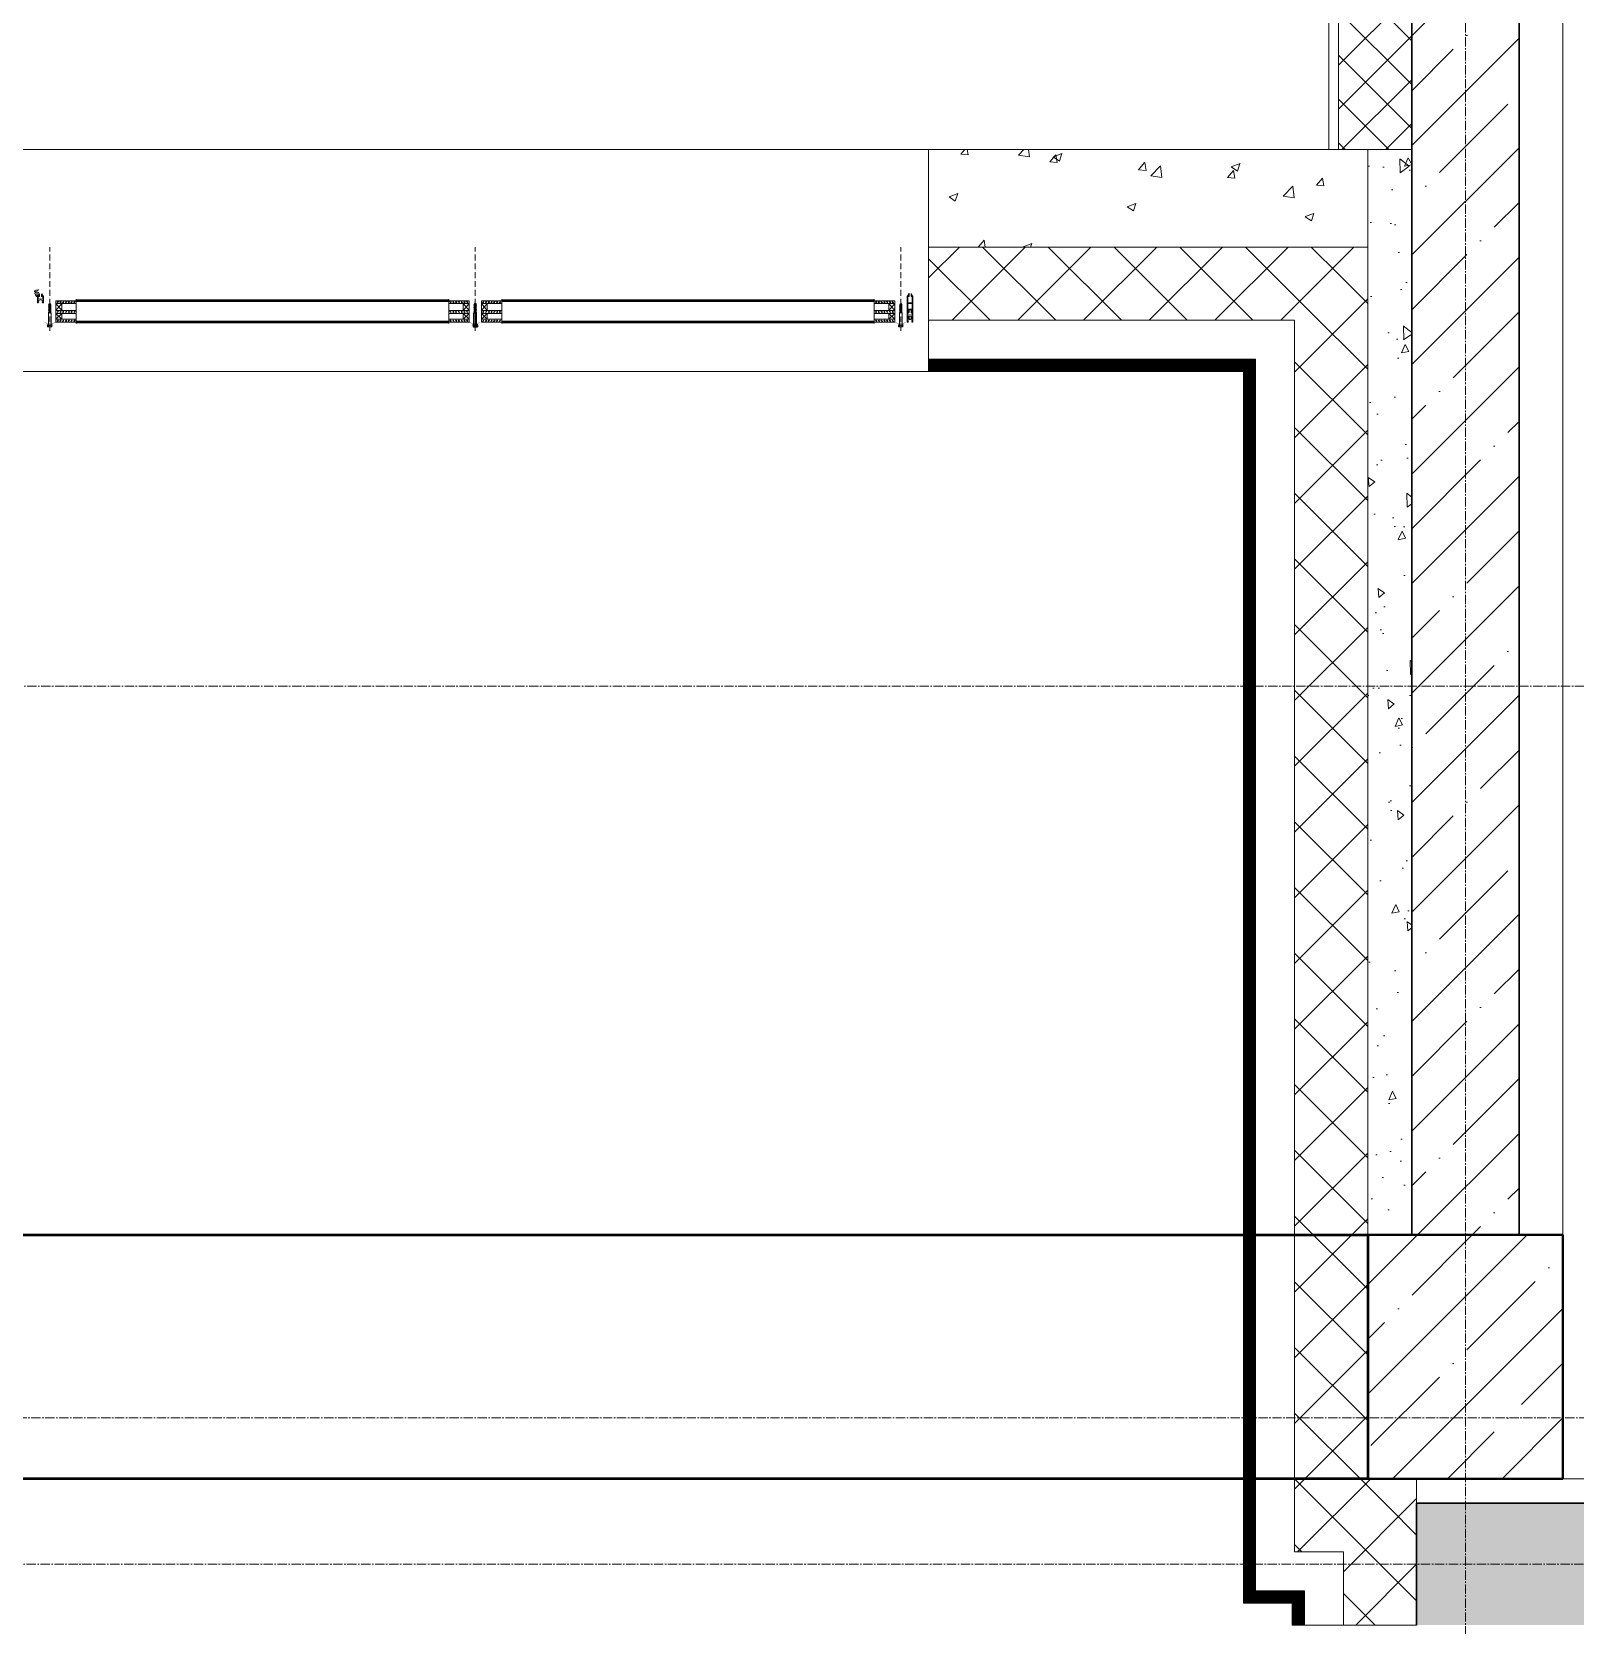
# Model space of a CAD drawing. Header units: millimetres. Extents: x -7155 to 483283, y -227682 to 148426.
# Drawn here: x 42662 to 45825, y 68275 to 71541 of the extents above; entities that cross this region are included whole.
import ezdxf

# ---------------------------------------------------------------- set-up
doc = ezdxf.new("R2010")
doc.units = ezdxf.units.MM
for name, pattern in [('ACAD_ISO10W100', [18, 12, -3, 0, -3]), ('CENTER2', [28.575, 19.05, -3.175, 3.175, -3.175]), ('HIDDEN2', [4.7625, 3.175, -1.5875])]:
    doc.linetypes.add(name, pattern=pattern)
for name, color, linetype, lineweight in [('Al', 59, 'Continuous', 13), ('Cen', 1, 'CENTER2', 13), ('OSN', 7, 'Continuous', 0), ('АР_Колонны', 70, 'Continuous', 30), ('АР_Стены ЖБ', 7, 'Continuous', 30), ('АР_Стены ПЕНОблок', 52, 'Continuous', 20), ('АР_Стены_Стекло', 4, 'Continuous', 13), ('АР_Тонкая', 254, 'Continuous', 5), ('АР_Утеплитель', 31, 'Continuous', 0), ('АР_Штриховка', 8, 'Continuous', 0), ('Витражные конструкции', 252, 'Continuous', 15), ('Оси', 1, 'ACAD_ISO10W100', 13)]:
    doc.layers.add(name, color=color, linetype=linetype, lineweight=lineweight)
doc.layers.add('АР_Оси_РД_100', color=7, linetype='Continuous', lineweight=0, true_color=0x525252)
doc.layers.add('РД_Оси_100', color=7, linetype='Continuous', lineweight=0, true_color=0x525252)
doc.layers.add('КР_Балки-0.5', color=60, linetype='Continuous', lineweight=50, plot=False)
doc.layers.add('РД_Витраж_проем', color=80, linetype='Continuous', lineweight=0, plot=False)
pattern_1 = [(2e-15, (7e-12, -3e-11), (-3e-16, 1), [])]

# ---------------------------------------------------------------- blocks, each defined once
blk = doc.blocks.new('СОШ_2200_АР_ОСИ_М100_28.05.24')
at = {"layer": 'АР_Оси_РД_100', "linetype": 'CENTER2'}
for points in [[(45530, 139938.679), (45600, 139538.679), (45600, -6163.457)], [(119910, 70200), (-5954.958, 70200)], [(95715.503, 68700), (-5454.958, 68700), (-5954.958, 68850)], [(78274.959, 68400), (-5454.958, 68400), (-5954.958, 68250)]]:
    blk.add_lwpolyline(points, dxfattribs=at)
blk = doc.blocks.new('VS_5i5x45')
for p, q in [((-5.1, 3.9), (-4.7, 4.5)), ((-5.1, -3.9), (-5.1, 3.9)), ((-5.1, 0), (-5.1, 3.9)), ((-5.1, 0), (-5.1, -3.9)), ((-1.4, 4.5), (-4.7, 4.5)), ((-1.4, 2.7), (-4.7, 2.7)), ((-1.4, 2.7), (-3.2, 2.7)), ((-1.1, 5), (-1.4, 4.5)), ((-1.1, 5), (-0.5, 5)), ((-1.1, 0), (-1.1, 5)), ((-1.1, 0), (-1.1, -5)), ((-0.5, 5), (-0.5, 0)), ((-0.5, 2.7), (23.8, 2.7)), ((-0.5, -5), (-0.5, 0)), ((23.8, 2.7), (24.7, -2.8)), ((24.1, 1.8), (23.8, 2.7)), ((24.1, 1.8), (25, -1.8)), ((24.1, 1.8), (25.4, 1.8)), ((25.4, 1.8), (25.6, 2.7)), ((25.4, 1.8), (26.3, -1.8)), ((25.6, 2.7), (26.5, -2.8)), ((25.9, 1.8), (25.6, 2.7)), ((25.9, 1.8), (26.8, -1.8)), ((25.9, 1.8), (27.2, 1.8)), ((27.2, 1.8), (27.4, 2.7)), ((27.2, 1.8), (28.1, -1.8)), ((27.4, 2.7), (28.3, -2.8)), ((27.7, 1.8), (27.4, 2.7)), ((27.7, 1.8), (28.6, -1.8)), ((27.7, 1.8), (29, 1.8)), ((29, 1.8), (29.2, 2.7)), ((29, 1.8), (29.9, -1.8)), ((29.2, 2.7), (30.1, -2.8)), ((29.5, 1.8), (29.2, 2.7)), ((29.5, 1.8), (30.4, -1.8)), ((29.5, 1.8), (30.8, 1.8)), ((30.8, 1.8), (31, 2.7)), ((30.8, 1.8), (31.7, -1.8)), ((31, 2.7), (31.9, -2.8)), ((31.3, 1.8), (31, 2.7)), ((31.3, 1.8), (32.2, -1.8)), ((31.3, 1.8), (32.6, 1.8)), ((32.6, 1.8), (32.8, 2.7)), ((32.6, 1.8), (33.5, -1.8)), ((32.8, 2.7), (33.7, -2.8)), ((33.1, 1.8), (32.8, 2.7)), ((33.1, 1.8), (34, -1.8)), ((33.1, 1.8), (34.4, 1.8)), ((34.4, 1.8), (34.6, 2.7)), ((34.4, 1.8), (35.3, -1.8)), ((34.6, 2.7), (35.5, -2.8)), ((34.9, 1.8), (34.6, 2.7)), ((34.9, 1.8), (35.8, -1.8)), ((34.9, 1.8), (36.2, 1.8)), ((36.2, 1.8), (36.4, 2.7)), ((36.2, 1.8), (37.1, -1.8)), ((36.4, 2.7), (37.3, -2.8)), ((36.7, 1.8), (36.4, 2.7)), ((36.7, 1.8), (37.6, -1.8)), ((36.7, 1.8), (38, 1.8)), ((38, 1.8), (38.2, 2.7)), ((38, 1.8), (38.9, -1.8)), ((38.2, 2.7), (39.1, -2.8)), ((38.5, 1.8), (38.2, 2.7)), ((38.5, 1.8), (39.4, -1.8)), ((38.5, 1.8), (39.8, 1.8)), ((39.8, 1.8), (40, 2.7)), ((39.8, 1.8), (40.6, -1.7)), ((40, 2.7), (40.9, -2.6)), ((40.3, 1.8), (40, 2.7)), ((40.3, 1.8), (41.7, 1.2)), ((40.3, 1.8), (41.1, -1.5)), ((41.7, 1.2), (41.9, 2.1)), ((41.7, 1.2), (42.3, -1)), ((42.3, 0.9), (41.9, 2.1)), ((41.9, 2.1), (42.6, -1.9)), ((42.3, 0.9), (44.5, 0)), ((42.3, 0.9), (42.7, -0.8)), ((42.7, -0.8), (44.5, 0)), ((-5.1, -3.9), (-4.7, -4.5)), ((-1.4, -2.8), (-4.7, -2.8)), ((-1.4, -4.5), (-4.7, -4.5)), ((-1.1, -5), (-1.4, -4.5)), ((-1.1, -5), (-0.5, -5)), ((-0.5, -2.8), (24.7, -2.8)), ((25, -1.8), (24.7, -2.8)), ((25, -1.8), (26.3, -1.8)), ((26.3, -1.8), (26.5, -2.8)), ((26.8, -1.8), (26.5, -2.8)), ((26.8, -1.8), (28.1, -1.8)), ((28.1, -1.8), (28.3, -2.8)), ((28.6, -1.8), (28.3, -2.8)), ((28.6, -1.8), (29.9, -1.8)), ((29.9, -1.8), (30.1, -2.8)), ((30.4, -1.8), (30.1, -2.8)), ((30.4, -1.8), (31.7, -1.8)), ((31.7, -1.8), (31.9, -2.8)), ((32.2, -1.8), (31.9, -2.8)), ((32.2, -1.8), (33.5, -1.8)), ((33.5, -1.8), (33.7, -2.8)), ((34, -1.8), (33.7, -2.8)), ((34, -1.8), (35.3, -1.8)), ((35.3, -1.8), (35.5, -2.8)), ((35.8, -1.8), (35.5, -2.8)), ((35.8, -1.8), (37.1, -1.8)), ((37.1, -1.8), (37.3, -2.8)), ((37.6, -1.8), (37.3, -2.8)), ((37.6, -1.8), (38.9, -1.8)), ((38.9, -1.8), (39.1, -2.8)), ((39.4, -1.8), (39.1, -2.8)), ((39.4, -1.8), (40.3, -1.8)), ((40.3, -1.8), (40.6, -1.7)), ((40.6, -1.7), (40.9, -2.6)), ((41.1, -1.5), (40.9, -2.6)), ((41.1, -1.5), (42.3, -1)), ((42.3, -1), (42.6, -1.9)), ((42.7, -0.8), (42.6, -1.9))]:
    blk.add_line(p, q)
for centre, radius, start, end in [((-3.5, 3.6), 1.48, 144.0604, 216.6704), ((5.5, 0.4), 10.5, 166.9324, 182.0307), ((6.1, 0), 7.97, 159.8247, 200.1753), ((-0.8, 3.6), 1.07, 125.3093, 234.6907), ((5.5, -0.4), 10.5, 177.9693, 193.0676), ((-3.5, -3.6), 1.48, 143.3296, 215.9396), ((-0.8, -3.6), 1.07, 125.3093, 234.6907)]:
    blk.add_arc(centre, radius, start, end)
blk = doc.blocks.new('ВС 5.5х45')
at = {"rotation": 180}
blk.add_blockref('VS_5i5x45', (-0.5, 0), dxfattribs=at)
blk = doc.blocks.new('Стекло 6 мм разрез')
at = {"layer": 'Al'}
for p, q in [((-3, -41.9), (-3, 0)), ((3, -41.9), (3, 0))]:
    blk.add_line(p, q, dxfattribs=at)
at = {"layer": 'Al', "ltscale": 4}
blk.add_line((3, 0), (-3, 0), dxfattribs=at)
at = {"layer": 'Al', "color": 5, "linetype": 'Continuous'}
for p, q in [((-1.4, -5.4), (1.4, -2.5)), ((-1.4, -11), (1.4, -8.2)), ((-1.4, -16.7), (1.4, -13.9)), ((-1.4, -22.4), (1.4, -19.6)), ((-1.4, -28.1), (1.4, -25.2)), ((-1.4, -33.7), (1.4, -30.9)), ((-1.1, -3.9), (0, -2.8)), ((-1.1, -9.6), (0, -8.5)), ((-1.1, -15.3), (0, -14.2)), ((-1.1, -21), (0, -19.8)), ((-1.1, -26.6), (0, -25.5)), ((-1.1, -32.3), (0, -31.2)), ((0, -5.1), (1.1, -3.9)), ((0, -10.8), (1.1, -9.6)), ((0, -16.4), (1.1, -15.3)), ((0, -22.1), (1.1, -21)), ((0, -27.8), (1.1, -26.6)), ((0, -33.5), (1.1, -32.3)), ((-1.4, -39.4), (1.4, -36.6)), ((-1.1, -38), (0, -36.9)), ((0, -39.1), (1.1, -38))]:
    blk.add_line(p, q, dxfattribs=at)
blk = doc.blocks.new('СПД 44 6+6+6')
at = {"layer": 'Al', "ltscale": 4}
for p, q in [((6, 0), (20, -12)), ((6, -12), (20, 0)), ((26, 0), (38, -12)), ((26, -12), (38, 0))]:
    blk.add_line(p, q, dxfattribs=at)
for points in [[(6, 0), (20, 0), (20, -12), (6, -12)], [(26, 0), (38, 0), (38, -12), (26, -12)]]:
    blk.add_lwpolyline(points, close=True, dxfattribs=at)
at = {"layer": 'Cen', "ltscale": 5}
blk.add_line((47, -41.9), (-3, -41.9), dxfattribs=at)
at = {"layer": 'Al', "ltscale": 4}
for p in [(3, 0), (23, 0), (41, 0)]:
    blk.add_blockref('Стекло 6 мм разрез', p, dxfattribs=at)
blk = doc.blocks.new('ТПУ-032-07')
at = {"color": 191}
blk.add_lwpolyline([(-10.5, -5.2, 0.414214), (-10.2, -5.5), (-9.8, -5.5, -0.414214), (-9.5, -5.8), (-9.5, -5.9, -0.198912), (-9.6, -6.1), (-10.4, -6.9, -0.198912), (-10.6, -7), (-12, -7), (-12, 0), (-9.8, 0, 0.324532), (-9.5, 0.3), (-9.5, 1.4, 0.231307), (-9.6, 1.6), (-10, 1.9, -0.316767), (-10, 2.2), (-8.6, 4.3, -0.780158), (-8, 4.3), (-8, -0.7, 0.493145), (-7.7, -0.9), (-6.1, -0.5, -0.131652), (-5.9, -0.5), (-4.3, -0.9, 0.493145), (-4, -0.7), (-4, 4.3, -0.780158), (-3.4, 4.3), (-2, 2.2, -0.316767), (-2, 1.9), (-2.4, 1.6, 0.231307), (-2.5, 1.4), (-2.5, 0.3, 0.324532), (-2.2, 0), (0, 0), (0, -7), (-1.4, -7, -0.198912), (-1.6, -6.9), (-2.4, -6.1, -0.198912), (-2.5, -5.9), (-2.5, -5.8, -0.414214), (-2.2, -5.5), (-1.8, -5.5, 0.414214), (-1.5, -5.2), (-1.5, -2.9, 0.339454), (-1.7, -2.6), (-5.9, -1.5, 0.131652), (-6.1, -1.5), (-10.3, -2.6, 0.339454), (-10.5, -2.9)], format="xyb", close=True, dxfattribs=at)
blk = doc.blocks.new('ТПУ-032-33')
at = {"color": 191}
for points in [[(-1.4, -33), (0, -33), (0, 0), (-2.2, 0, -0.414214), (-2.5, 0.2), (-2.5, 1.4, -0.231307), (-2.4, 1.6), (-2, 1.9, 0.316767), (-2, 2.1), (-3.4, 4.3, 0.780158), (-4, 4.3), (-4, -1.2, 0.414214), (-3.8, -1.5), (-1.8, -1.5, -0.414214), (-1.5, -1.8), (-1.5, -14.3, -0.493145), (-1.8, -14.6), (-5.9, -14.6, 0.131652), (-6.1, -14.6), (-10.2, -14.6, -0.493145), (-10.5, -14.3), (-10.5, -1.8, -0.414214), (-10.2, -1.5), (-8.2, -1.5, 0.414214), (-8, -1.2), (-8, 4.3, 0.780158), (-8.6, 4.3), (-10, 2.1, 0.316767), (-10, 1.9), (-9.6, 1.6, -0.231307), (-9.5, 1.4), (-9.5, 0.2, -0.414214), (-9.8, 0), (-12, 0), (-12, -33), (-10.6, -33, 0.198912), (-10.4, -32.9), (-9.6, -32.1, 0.198912), (-9.5, -31.9), (-9.5, -31.8, 0.414214), (-9.8, -31.5), (-10.2, -31.5, -0.414214), (-10.5, -31.2), (-10.5, -28.9, -0.339454), (-10.3, -28.6), (-6.1, -28.6, -0.131652), (-5.9, -28.6), (-1.7, -28.6, -0.339454), (-1.5, -28.9), (-1.5, -31.2, -0.414214), (-1.8, -31.5), (-2.2, -31.5, 0.414214), (-2.5, -31.8), (-2.5, -31.9, 0.198912), (-2.4, -32.1), (-1.6, -32.9, 0.198912)], [(-1.5, -15.9, 0.339454), (-1.7, -15.6), (-5.9, -15.6, 0.131652), (-6.1, -15.6), (-10.3, -15.6, 0.339454), (-10.5, -15.9), (-10.5, -26.8, 0.493145), (-10.2, -27.1), (-6.1, -27.1, -0.131652), (-5.9, -27.1), (-1.8, -27.1, 0.493145), (-1.5, -26.8)]]:
    blk.add_lwpolyline(points, format="xyb", close=True, dxfattribs=at)
blk = doc.blocks.new('ТПУ-032-14')
at = {"color": 191}
for p, q in [((-12, 0), (-12, -14)), ((-9.8, 0), (-12, 0)), ((-8.5, 4.4), (-10, 2.1)), ((-10, 1.9), (-9.6, 1.6)), ((-9.5, 1.4), (-9.5, 0.2)), ((-8, -1.2), (-8, 4.2)), ((-4, 4.2), (-4, -1.2)), ((-2, 2.1), (-3.5, 4.4)), ((-2.5, 0.2), (-2.5, 1.4)), ((-2.4, 1.6), (-2, 1.9)), ((0, 0), (-2.3, 0)), ((0, -14), (0, 0)), ((-12, -14), (-10.6, -14)), ((-10.5, -5.8), (-10.5, -1.8)), ((-10.5, -12.2), (-10.5, -9.9)), ((-10.4, -13.9), (-9.6, -13.1)), ((-10.3, -9.6), (-6.1, -8.5)), ((-10.2, -1.5), (-8.2, -1.5)), ((-9.8, -12.5), (-10.2, -12.5)), ((-9.5, -12.9), (-9.5, -12.8)), ((-6.1, -5.9), (-9.2, -6.8)), ((-2.8, -6.8), (-5.9, -5.9)), ((-5.9, -8.5), (-1.7, -9.6)), ((-3.8, -1.5), (-1.8, -1.5)), ((-2.5, -12.8), (-2.5, -12.9)), ((-2.4, -13.1), (-1.6, -13.9)), ((-1.8, -12.5), (-2.3, -12.5)), ((-1.5, -1.8), (-1.5, -5.8)), ((-1.5, -9.9), (-1.5, -12.2)), ((-1.4, -14), (0, -14))]:
    blk.add_line(p, q, dxfattribs=at)
for centre, start, end in [((-9.8, 2), 146.3099, 216.6158), ((-8.2, 4.2), 0, 146.3099), ((-3.8, 4.2), 33.6901, 180), ((-2.3, 2), 323.3842, 33.6901), ((-10.6, -13.8), 270, 315), ((-9.8, -12.8), 0, 90), ((-9.8, -12.9), 315, 0), ((-8.2, -1.2), 270, 0), ((-6, -6.2), 75, 105), ((-3.8, -1.2), 180, 270), ((-2.3, -12.8), 90, 180), ((-2.3, -12.9), 180, 225), ((-1.4, -13.8), 225, 270)]:
    blk.add_arc(centre, 0.25, start, end, dxfattribs=at)
at = {"color": 191, "extrusion": (0, 0, -1)}
for centre, radius, start, end in [((9.7, 0.2), 0.25, 180, 270), ((9.7, 1.4), 0.25, 127.9045, 180), ((2.3, 1.4), 0.25, 0, 52.0955), ((2.3, 0.2), 0.25, 270, 0), ((10.2, -1.8), 0.25, 0, 90), ((9.5, -5.8), 1, 255, 0), ((10.2, -9.9), 0.25, 0, 75), ((10.2, -12.2), 0.25, 270, 0), ((6, -8.8), 0.25, 75, 105), ((2.5, -5.8), 1, 180, 285), ((1.7, -1.8), 0.25, 90, 180), ((1.7, -12.2), 0.25, 180, 270), ((1.7, -9.9), 0.25, 105, 180)]:
    blk.add_arc(centre, radius, start, end, dxfattribs=at)
blk = doc.blocks.new('tpu004MM')
blk.add_lwpolyline([(4, -6.3, -1), (4.4, -7.3), (2.7, -7.9, 0.315299), (2.5, -8.1), (2.5, -8.5, -0.8391), (1.3, -8.7), (-1.2, -1.7, -0.520567), (-1, -1.4), (-0.2, -1.4, 0.414214), (0, -1.2), (0, 1.1, 0.520567), (-0.7, 1.5), (-1.5, 1.2, -0.414214), (-1.8, 1.4), (-2.3, 2.8, -0.414214), (-2.2, 3.1), (0.4, 4.1, -0.067914), (0.5, 4.1), (5.7, 4.5, -0.87281), (5.8, 3.9), (2.7, 2.8, 0.315299), (2.5, 2.5), (2.5, -1.2, 0.520567), (2.8, -1.4), (5.3, -0.5, -1), (5.7, -1.5), (2.7, -2.6, 0.315299), (2.5, -2.8), (2.5, -6.5, 0.520567), (2.8, -6.8)], format="xyb", close=True)
blk = doc.blocks.new('РУ-65.02')
at = {"layer": 'OSN', "xscale": -1}
blk.add_blockref('tpu004MM', (0, 0), dxfattribs=at)

msp = doc.modelspace()

# ---------------------------------------------------------------- hatches: boundary and pattern name
at = {"layer": 'АР_Штриховка', "linetype": 'Continuous', "lineweight": 0, "true_color": 0x000000}
h = msp.add_hatch(dxfattribs=at)
h.set_pattern_fill('ANSI37', color=18, scale=20, angle=1e-14, style=0)
h.paths.add_polyline_path([(45340, 71300), (45490, 71300), (45490, 74800), (45340, 74650)], flags=0)
at = {"layer": 'АР_Штриховка', "linetype": 'Continuous', "lineweight": 5, "true_color": 0x000000}
h = msp.add_hatch(dxfattribs=at)
h.set_pattern_fill('ANSI35', color=18, scale=25, angle=-360, style=0)
h.paths.add_polyline_path([(45710, 72700), (45490, 72700), (45490, 69075), (45710, 69075)], flags=0)
at = {"layer": 'АР_Штриховка', "linetype": 'Continuous', "lineweight": 0, "true_color": 0x000000}
h = msp.add_hatch(dxfattribs=at)
h.set_pattern_fill('AR-CONC', color=18, angle=45, style=0)
h.paths.add_polyline_path([(45400, 69075), (45490, 69075), (45490, 71300), (45400, 71300)], flags=0)
h = msp.add_hatch(dxfattribs=at)
h.set_pattern_fill('ANSI37', color=18, scale=30, angle=1e-14, style=0)
h.paths.add_polyline_path([(45250, 68425), (45400, 68575), (45400, 71100), (45250, 70950)], flags=0)
h = msp.add_hatch(dxfattribs=at)
h.set_pattern_fill('_U', color=18, style=0, pattern_type=0)
h.set_pattern_definition(pattern_1)
h.paths.add_polyline_path([(45145, 68320), (45170, 68345), (45170, 70870), (45145, 70845)], flags=0)
at = {"layer": 'АР_Штриховка', "linetype": 'Continuous', "lineweight": 5, "true_color": 0x000000}
h = msp.add_hatch(dxfattribs=at)
h.set_pattern_fill('ANSI35', color=18, scale=25, style=0)
h.paths.add_polyline_path([(45400, 68575), (45800, 68575), (45800, 69075), (45400, 69075)], flags=0)
at = {"layer": 'АР_Штриховка', "linetype": 'Continuous', "lineweight": 0, "true_color": 0x000000}
h = msp.add_hatch(dxfattribs=at)
h.set_pattern_fill('ANSI37', color=18, scale=30, angle=360, style=0)
h.paths.add_polyline_path([(45350, 68425), (45500, 68575), (45400, 68575), (45250, 68425)], flags=0)
h = msp.add_hatch(dxfattribs=at)
h.set_pattern_fill('ANSI37', color=18, scale=30, angle=1e-14, style=0)
h.paths.add_polyline_path([(45350, 68275), (45500, 68275), (45500, 68575), (45350, 68425)], flags=0)
at = {"layer": 'АР_Штриховка', "linetype": 'Continuous', "lineweight": 5, "true_color": 0x000000}
h = msp.add_hatch(dxfattribs=at)
h.set_pattern_fill('ANSI35', color=18, scale=25, style=0)
h.paths.add_polyline_path([(45500, 68525), (45500, 68275), (65800, 68275), (65800, 68525)], flags=0)
at = {"layer": 'АР_Штриховка', "linetype": 'Continuous', "lineweight": 0, "true_color": 0x000000}
h = msp.add_hatch(dxfattribs=at)
h.set_pattern_fill('_U', color=18, angle=360, style=0, pattern_type=0)
h.set_pattern_definition([(360, (-7e-12, 0), (0, 1), [])])
h.paths.add_polyline_path([(45245, 68320), (45270, 68345), (45170, 68345), (45145, 68320)], flags=0)
h = msp.add_hatch(dxfattribs=at)
h.set_pattern_fill('_U', color=18, style=0, pattern_type=0)
h.set_pattern_definition(pattern_1)
h.paths.add_polyline_path([(45245, 68275), (45270, 68275), (45270, 68345), (45245, 68320)], flags=0)

# ---------------------------------------------------------------- linework, layer by layer
at = {"color": 18, "true_color": 0x000000, "const_width": 0.6}
msp.add_lwpolyline([(43598.8, 70945.7), (43581.4, 70945.7), (43575.8, 70943.4), (43565.2, 70943.4), (43559, 70945.7), (43543, 70945.7)], dxfattribs=at)
at = {"layer": 'Al', "color": 18, "ltscale": 4, "true_color": 0x000000}
msp.add_line((43571, 70982), (43571, 70928.3), dxfattribs=at)
at = {"layer": 'АР_Колонны', "color": 18, "linetype": 'HIDDEN2', "lineweight": 25, "true_color": 0x000000}
for p, q in [((45400, 69075), (45800, 69075)), ((45400, 68575), (45400, 69075)), ((45800, 69075), (45800, 68575)), ((45800, 68575), (45400, 68575))]:
    msp.add_line(p, q, dxfattribs=at)
at = {"layer": 'АР_Колонны', "color": 18, "linetype": 'Continuous', "lineweight": 30, "true_color": 0x000000}
for p, q in [((45800, 69075), (45400, 69075)), ((45400, 69075), (45400, 68575)), ((45800, 68575), (45800, 69075)), ((45400, 68575), (45800, 68575))]:
    msp.add_line(p, q, dxfattribs=at)
at = {"layer": 'АР_Стены ЖБ', "color": 18, "linetype": 'Continuous', "lineweight": 30, "true_color": 0x000000}
for p, q in [((45490, 72700), (45490, 69075)), ((45710, 69075), (45710, 72700)), ((45490, 69075), (45710, 69075)), ((45500, 68525), (45500, 68275)), ((65800, 68525), (45500, 68525))]:
    msp.add_line(p, q, dxfattribs=at)
at = {"layer": 'АР_Стены ЖБ', "color": 18, "linetype": 'Continuous', "lineweight": 40, "true_color": 0x000000}
for p, q in [((45800, 69075), (45400, 69075)), ((45400, 69075), (45400, 68575)), ((45800, 68575), (45800, 69075)), ((45400, 68575), (45800, 68575))]:
    msp.add_line(p, q, dxfattribs=at)
at = {"layer": 'АР_Стены ПЕНОблок', "color": 18, "linetype": 'Continuous', "lineweight": 20, "true_color": 0x000000}
for p, q in [((45400, 71300), (44500, 71300)), ((44500, 71300), (44500, 71100)), ((45400, 71100), (45400, 71300)), ((45490, 71300), (45400, 71300)), ((45400, 71300), (45400, 69075)), ((45490, 69075), (45490, 71300)), ((44500, 71100), (45400, 71100)), ((45400, 69075), (45490, 69075))]:
    msp.add_line(p, q, dxfattribs=at)
at = {"layer": 'АР_Стены_Стекло', "color": 18, "lineweight": 50, "true_color": 0x000000}
for p, q in [((43516.6, 70990), (42753.4, 70990)), ((44388.6, 70990), (43625.5, 70990)), ((43516.6, 70946), (42753.4, 70946)), ((44388.6, 70946), (43625.5, 70946))]:
    msp.add_line(p, q, dxfattribs=at)
at = {"layer": 'АР_Тонкая', "color": 18, "lineweight": 13, "true_color": 0x000000}
for p, q in [((45800, 68575), (45800, 100600)), ((45850, 68575), (45800, 68575))]:
    msp.add_line(p, q, dxfattribs=at)
at = {"layer": 'АР_Тонкая', "color": 18, "linetype": 'Continuous', "lineweight": 5, "true_color": 0x000000}
for p, q in [((45250, 70950), (44500, 70950)), ((44500, 70950), (44500, 70870)), ((45250, 68425), (45250, 70950)), ((44500, 70870), (45170, 70870)), ((45170, 70870), (44500, 70870)), ((44500, 70870), (44500, 70845)), ((44500, 70845), (45145, 70845)), ((45145, 70845), (45145, 68320)), ((45170, 70870), (45170, 68345)), ((45170, 68345), (45170, 70870)), ((45350, 68425), (45250, 68425)), ((45350, 68275), (45350, 68425)), ((45170, 68345), (45270, 68345)), ((45270, 68345), (45170, 68345)), ((45270, 68345), (45270, 68275)), ((45270, 68275), (45270, 68345)), ((45145, 68320), (45245, 68320)), ((45245, 68320), (45245, 68275)), ((45245, 68275), (45270, 68275)), ((45270, 68275), (45350, 68275))]:
    msp.add_line(p, q, dxfattribs=at)
at = {"layer": 'АР_Утеплитель', "color": 18, "linetype": 'Continuous', "lineweight": 0, "true_color": 0x000000}
for p, q in [((45490, 71300), (45490, 74800)), ((45340, 74650), (45340, 71300)), ((45340, 71300), (45340, 74650)), ((45320, 74630), (45320, 71300)), ((45320, 71300), (45340, 71300)), ((45340, 71300), (45490, 71300)), ((45400, 71100), (44500, 71100)), ((44500, 71100), (44500, 70950)), ((45400, 68575), (45400, 71100)), ((44500, 70950), (45250, 70950)), ((45250, 70950), (45250, 68425)), ((45500, 68575), (45400, 68575)), ((45500, 68275), (45500, 68575)), ((45250, 68425), (45350, 68425)), ((45350, 68425), (45350, 68275)), ((45350, 68275), (45500, 68275))]:
    msp.add_line(p, q, dxfattribs=at)
at = {"layer": 'АР_Штриховка', "color": 18, "linetype": 'Continuous', "lineweight": 0, "true_color": 0x000000}
for p, q in [((44566.1, 71290.4), (44574.2, 71300)), ((44581.3, 71289), (44579.3, 71300)), ((44684.1, 71288.2), (44695.5, 71300)), ((44706.7, 71284.7), (44705, 71300)), ((44566.1, 71290.4), (44581.3, 71289)), ((44684.1, 71288.2), (44706.7, 71284.7)), ((44748.3, 71274.4), (44760.5, 71289)), ((44748.3, 71274.4), (44763.5, 71273.1)), ((44755.3, 71284.8), (44768, 71276.3)), ((44755.4, 71284.9), (44773.1, 71291.7)), ((44763.5, 71273.1), (44760.6, 71289)), ((44768, 71276.3), (44773.1, 71291.6)), ((44930.5, 71258.5), (44942.7, 71273.1)), ((44945.7, 71257.2), (44942.8, 71273.1)), ((45120.4, 71264.5), (45138.2, 71271.3)), ((45133, 71255.9), (45138.1, 71271.3)), ((44930.5, 71258.5), (44945.6, 71257.1)), ((44955.2, 71246.2), (44975, 71266.8)), ((44955.2, 71246.1), (44977.8, 71242.6)), ((44977.8, 71242.7), (44975, 71266.8)), ((45112.6, 71242.5), (45124.9, 71257.1)), ((45112.6, 71242.5), (45127.8, 71241.2)), ((45120.4, 71264.5), (45133, 71255.9)), ((45127.9, 71241.2), (45124.9, 71257.1)), ((45294.8, 71226.6), (45307.1, 71241.2)), ((45310.1, 71225.3), (45307.1, 71241.2)), ((44541.9, 71202.9), (44559.7, 71209.8)), ((44541.9, 71202.9), (44554.5, 71194.3)), ((44554.5, 71194.3), (44559.7, 71209.7)), ((45226.3, 71204.1), (45246.1, 71224.7)), ((45226.3, 71204.1), (45248.9, 71200.6)), ((45248.9, 71200.6), (45246.1, 71224.7)), ((45294.8, 71226.6), (45310, 71225.3)), ((44906.9, 71182.5), (44919.6, 71174)), ((44907, 71182.6), (44924.8, 71189.4)), ((44919.6, 71174), (44924.7, 71189.4)), ((45272, 71162.3), (45289.8, 71169.1)), ((45284.6, 71153.7), (45289.8, 71169)), ((45272, 71162.2), (45284.6, 71153.7)), ((44601.9, 71100), (44613.6, 71113.9)), ((44616.2, 71100), (44613.6, 71113.9)), ((44693.6, 71100.7), (44711.3, 71107.5)), ((44708.8, 71100), (44711.3, 71107.4)), ((44500, 71036.7), (44563.3, 71100)), ((44625.9, 70950), (44500, 71075.9)), ((44548, 70950), (44698, 71100)), ((44760.6, 70950), (44610.6, 71100)), ((44682.8, 70950), (44832.8, 71100)), ((44693.5, 71100.6), (44694.4, 71100)), ((44895.3, 70950), (44745.3, 71100)), ((44817.5, 70950), (44967.5, 71100)), ((45030, 70950), (44880, 71100)), ((44952.2, 70950), (45102.2, 71100)), ((45164.7, 70950), (45014.7, 71100)), ((45086.9, 70950), (45236.9, 71100)), ((45274.7, 70974.7), (45149.4, 71100)), ((45221.6, 70950), (45371.6, 71100)), ((45342.1, 71042.1), (45284.1, 71100)), ((44500, 70869), (45169, 70869)), ((44500, 70868), (45168, 70868)), ((44500, 70867), (45167, 70867)), ((44500, 70866), (45166, 70866)), ((44500, 70865), (45165, 70865)), ((44500, 70864), (45164, 70864)), ((44500, 70863), (45163, 70863)), ((44500, 70862), (45162, 70862)), ((44500, 70861), (45161, 70861)), ((44500, 70860), (45160, 70860)), ((44500, 70859), (45159, 70859)), ((44500, 70858), (45158, 70858)), ((44500, 70857), (45157, 70857)), ((44500, 70856), (45156, 70856)), ((44500, 70855), (45155, 70855)), ((44500, 70854), (45154, 70854)), ((44500, 70853), (45153, 70853)), ((44500, 70852), (45152, 70852)), ((44500, 70851), (45151, 70851)), ((44500, 70850), (45150, 70850)), ((44500, 70849), (45149, 70849)), ((44500, 70848), (45148, 70848)), ((44500, 70847), (45147, 70847)), ((44500, 70846), (45146, 70846)), ((44500, 70845), (45145, 70845))]:
    msp.add_line(p, q, dxfattribs=at)
at = {"layer": 'Витражные конструкции', "color": 18, "true_color": 0x000000, "const_width": 0.6}
for points in [[(42671.2, 70945.7), (42688.6, 70945.7), (42694.2, 70943.4), (42704.8, 70943.4), (42711, 70945.7), (42727, 70945.7)], [(44470.8, 70945.7), (44453.4, 70945.7), (44447.8, 70943.4), (44437.2, 70943.4), (44431, 70945.7), (44415, 70945.7)]]:
    msp.add_lwpolyline(points, dxfattribs=at)
at = {"layer": 'КР_Балки-0.5', "color": 18, "ltscale": 200, "true_color": 0x000000}
for p, q in [((27800, 69075), (45400, 69075)), ((27800, 69075), (45400, 69075)), ((45400, 69075), (45400, 68575)), ((45400, 69075), (45400, 68575)), ((45400, 68575), (27800, 68575)), ((45400, 68575), (27800, 68575))]:
    msp.add_line(p, q, dxfattribs=at)
at = {"layer": 'Оси', "color": 18, "true_color": 0x000000}
for p, q in [((42699, 70982), (42699, 71100)), ((43571, 70982), (43571, 71100)), ((44443, 70982), (44443, 71100)), ((42699, 70976), (42699, 70928.3)), ((44443, 70976), (44443, 70928.3))]:
    msp.add_line(p, q, dxfattribs=at)
at = {"layer": 'РД_Витраж_проем', "color": 18, "linetype": 'Continuous', "lineweight": 0, "true_color": 0x000000}
for p, q in [((44500, 71300), (28700, 71300)), ((44500, 70845), (28700, 70845))]:
    msp.add_line(p, q, dxfattribs=at)

# ---------------------------------------------------------------- block references
at = {"color": 18, "true_color": 0x000000, "xscale": -1}
msp.add_blockref('РУ-65.02', (42669.8, 71007.5), dxfattribs=at)
at = {"color": 18, "ltscale": 25, "true_color": 0x000000, "rotation": 270}
msp.add_blockref('ВС 5.5х45', (43571, 70940.8), dxfattribs=at)
at = {"layer": 'Al', "color": 18, "ltscale": 4, "true_color": 0x000000, "xscale": -1}
msp.add_blockref('ТПУ-032-14', (42674, 71000), dxfattribs=at)
at = {"layer": 'Al', "color": 18, "ltscale": 4, "true_color": 0x000000, "xscale": -1, "rotation": 90}
for p in [(42711.5, 70990), (43583.5, 70990)]:
    msp.add_blockref('СПД 44 6+6+6', p, dxfattribs=at)
at = {"layer": 'Al', "color": 18, "ltscale": 4, "true_color": 0x000000, "rotation": 270}
for p in [(43558.5, 70990), (44430.5, 70990)]:
    msp.add_blockref('СПД 44 6+6+6', p, dxfattribs=at)
at = {"layer": 'Al', "color": 18, "ltscale": 4, "true_color": 0x000000}
for name, p in [('ТПУ-032-33', (44468, 71000)), ('ТПУ-032-14', (44468, 70967)), ('ТПУ-032-07', (44468, 70953))]:
    msp.add_blockref(name, p, dxfattribs=at)
at = {"layer": 'Витражные конструкции', "color": 18, "ltscale": 25, "true_color": 0x000000, "xscale": -1, "rotation": 270}
msp.add_blockref('VS_5i5x45', (42699, 70941.3), dxfattribs=at)
at = {"layer": 'Витражные конструкции', "color": 18, "ltscale": 25, "true_color": 0x000000, "rotation": 89.99999999999999}
msp.add_blockref('VS_5i5x45', (44443, 70941.3), dxfattribs=at)
at = {"layer": 'РД_Оси_100'}
msp.add_blockref('СОШ_2200_АР_ОСИ_М100_28.05.24', (0, 0), dxfattribs=at)

doc.saveas('drawing.dxf')
